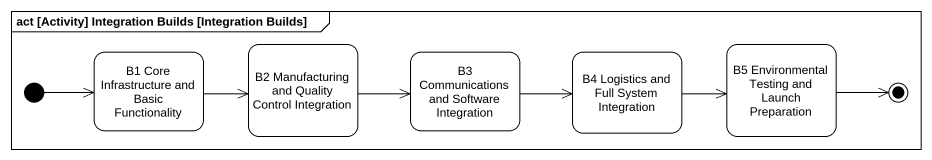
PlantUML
@startuml
mainframe act [Activity] Integration Builds [Integration Builds]
hide empty description
state "B1 Core Infrastructure and Basic Functionality" as B1_Core_Infrastructure_and
state "B2 Manufacturing and Quality Control Integration" as B2_Manufacturing_and
state "B3 Communications and Software Integration" as B3_Communications_and
state "B4 Logistics and Full System Integration" as B4_Logistics_and_Full
state "B5 Environmental Testing and Launch Preparation" as B5_Environmental_Testing
[*] -right-> B1_Core_Infrastructure_and
B1_Core_Infrastructure_and -right-> B2_Manufacturing_and
B2_Manufacturing_and -right-> B3_Communications_and
B3_Communications_and -right-> B4_Logistics_and_Full
B4_Logistics_and_Full -right-> B5_Environmental_Testing
B5_Environmental_Testing -right-> [*]
@enduml
